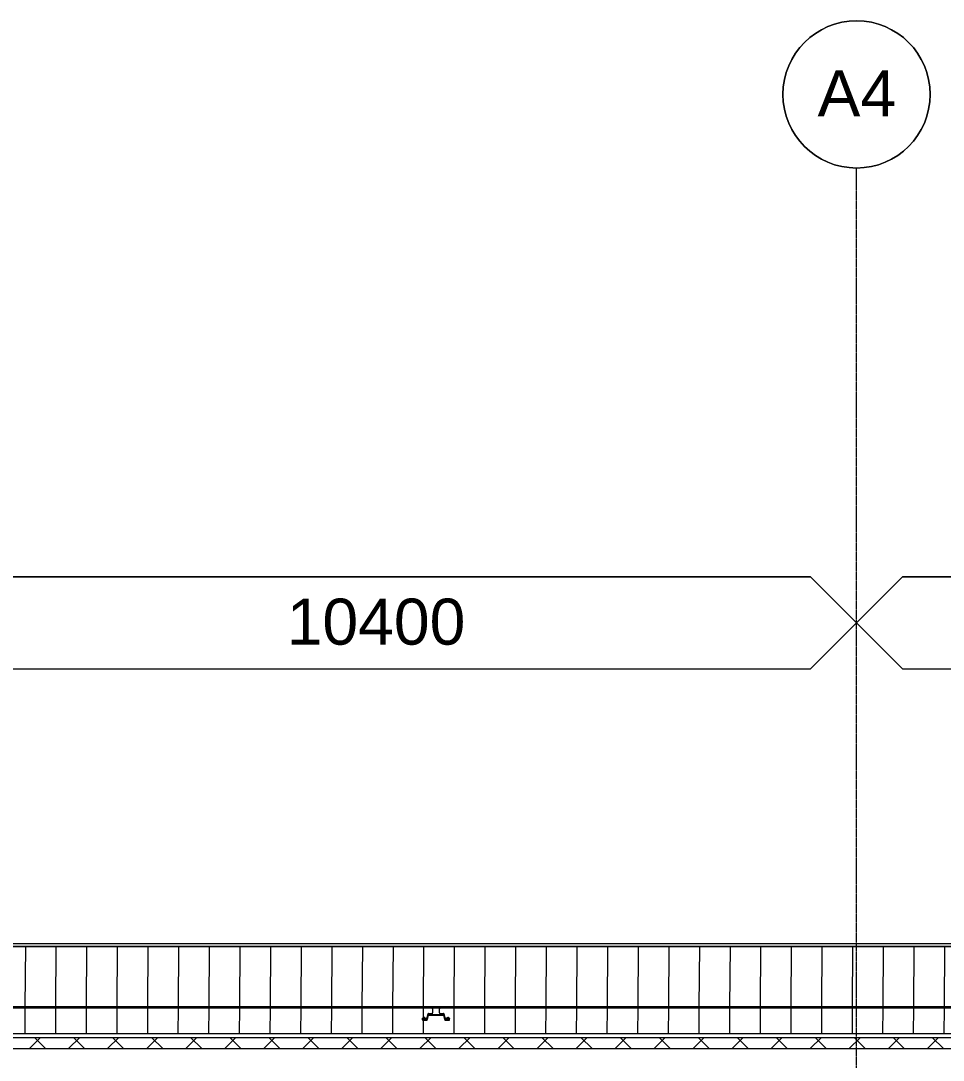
# Model space of a CAD drawing. Header units: millimetres. Extents: x 900982 to 1200730, y -305 to 27743.
# Drawn here: x 982440 to 992466, y 16446 to 27743 of the extents above; entities that cross this region are included whole.
import ezdxf

# ---------------------------------------------------------------- set-up
doc = ezdxf.new("R2010")
doc.units = ezdxf.units.MM
doc.linetypes.add('Grid Line', pattern=[21, 12, -3, 3, -3])
for name, color, linetype, lineweight in [('A-ANNO-NOTE', 131, 'Continuous', 5), ('A-DETL-GENF', 92, 'Continuous', 5), ('A-ROOF', 132, 'Continuous', 5), ('A-ROOF-PATT', 132, 'Continuous', 15), ('Q-SPCQ', 91, 'Continuous', 5), ('S-GRID', 1, 'Continuous', 5), ('S-GRID-IDEN', 1, 'Continuous', 5)]:
    doc.layers.add(name, color=color, linetype=linetype, lineweight=lineweight)
doc.styles.add('Arial', font='arial.ttf', dxfattribs={"height": 500})

# ---------------------------------------------------------------- blocks, each defined once
blk = doc.blocks.new('Static Line_Sayfa_Metal Deck_Pan Mount - Up to 15 _ pitch - Max 2 Users-1845519-SECTION - GRIDS 2A')
at = {"layer": 'Q-SPCQ'}
for p, q in [((1010152, 17025), (917358, 17025)), ((917358, 17017), (1010152, 17017)), ((986857, 16906), (986869, 16954)), ((986870, 16950), (986869, 16946)), ((986870, 16955), (986915, 16955)), ((986887, 17027), (986883, 17026)), ((986883, 17016), (986887, 17015)), ((987017, 17027), (986890, 17027)), ((986890, 17014), (987017, 17014)), ((986913, 17015), (986913, 17016)), ((986913, 17013), (986913, 17015)), ((986993, 17015), (986913, 17015)), ((986913, 17014), (986913, 17013)), ((986913, 16950), (986913, 16952)), ((986913, 16952), (986913, 16952)), ((986913, 16952), (986913, 16950)), ((986991, 16955), (987036, 16955)), ((986993, 17016), (986993, 17015)), ((986993, 17015), (986993, 17013)), ((986993, 17013), (986993, 17014)), ((986993, 16950), (986993, 16952)), ((986993, 16952), (986993, 16952)), ((986993, 16952), (986993, 16950)), ((987023, 17026), (987019, 17027)), ((987019, 17015), (987023, 17016)), ((987037, 16946), (987036, 16950)), ((987037, 16954), (987050, 16906)), ((986808, 16889), (986808, 16904)), ((986808, 16889), (986808, 16887)), ((986808, 16886), (986808, 16889)), ((986858, 16886), (986808, 16886)), ((986808, 16886), (986808, 16883)), ((986808, 16883), (986858, 16883)), ((986814, 16905), (986814, 16904)), ((986814, 16901), (986814, 16900)), ((986819, 16898), (986814, 16897)), ((986814, 16894), (986814, 16893)), ((986814, 16890), (986814, 16889)), ((986823, 16902), (986818, 16902)), ((986818, 16902), (986818, 16902)), ((986818, 16902), (986823, 16901)), ((986818, 16902), (986818, 16897)), ((986818, 16902), (986818, 16898)), ((986818, 16897), (986823, 16897)), ((986823, 16896), (986818, 16896)), ((986856, 16888), (986818, 16888)), ((986818, 16886), (986857, 16886)), ((986823, 16905), (986829, 16905)), ((986823, 16901), (986828, 16902)), ((986828, 16902), (986823, 16902)), ((986823, 16902), (986823, 16898)), ((986823, 16897), (986823, 16901)), ((986823, 16897), (986828, 16897)), ((986828, 16896), (986823, 16896)), ((986828, 16902), (986828, 16902)), ((986828, 16902), (986828, 16898)), ((986828, 16902), (986828, 16897)), ((986832, 16897), (986828, 16898)), ((986831, 16905), (986856, 16905)), ((986832, 16904), (986832, 16905)), ((986832, 16900), (986832, 16901)), ((986832, 16893), (986832, 16894)), ((986832, 16889), (986832, 16890)), ((986869, 16937), (986857, 16888)), ((986858, 16886), (986871, 16935)), ((986858, 16883), (986858, 16886)), ((987036, 16938), (986870, 16938)), ((986872, 16936), (987035, 16936)), ((986913, 16943), (986993, 16943)), ((987035, 16935), (987048, 16886)), ((987050, 16888), (987037, 16937)), ((987048, 16886), (987048, 16883)), ((987098, 16886), (987048, 16886)), ((987048, 16883), (987098, 16883)), ((987049, 16886), (987088, 16886)), ((987088, 16888), (987050, 16888)), ((987051, 16905), (987075, 16905)), ((987074, 16905), (987074, 16904)), ((987074, 16901), (987074, 16900)), ((987079, 16898), (987074, 16897)), ((987074, 16894), (987074, 16893)), ((987074, 16890), (987074, 16889)), ((987077, 16905), (987083, 16905)), ((987083, 16902), (987078, 16902)), ((987078, 16902), (987078, 16902)), ((987078, 16902), (987083, 16901)), ((987078, 16902), (987078, 16897)), ((987078, 16902), (987078, 16898)), ((987083, 16897), (987078, 16897)), ((987083, 16901), (987088, 16902)), ((987088, 16902), (987083, 16902)), ((987083, 16902), (987083, 16898)), ((987083, 16897), (987083, 16901)), ((987088, 16897), (987083, 16897)), ((987083, 16896), (987088, 16896)), ((987088, 16902), (987088, 16902)), ((987088, 16902), (987088, 16898)), ((987088, 16902), (987088, 16897)), ((987092, 16897), (987088, 16898)), ((987092, 16904), (987092, 16905)), ((987092, 16900), (987092, 16901)), ((987092, 16893), (987092, 16894)), ((987092, 16889), (987092, 16890)), ((987098, 16889), (987098, 16904)), ((987098, 16903), (987098, 16900)), ((987098, 16886), (987098, 16889)), ((987098, 16883), (987098, 16886))]:
    blk.add_line(p, q, dxfattribs=at)
at = {"layer": 'Q-SPCQ', "flags": 128}
for points in [[(986887, 17027), (986888, 17027), (986888, 17027), (986889, 17027), (986889, 17027), (986889, 17027), (986890, 17027)], [(986890, 17014), (986889, 17014), (986889, 17014), (986889, 17015), (986888, 17015), (986888, 17015), (986887, 17015)], [(987017, 17027), (987017, 17027), (987017, 17027), (987018, 17027), (987018, 17027), (987019, 17027), (987019, 17027)], [(987019, 17015), (987019, 17015), (987018, 17015), (987018, 17015), (987017, 17014), (987017, 17014), (987017, 17014)], [(986814, 16905), (986815, 16907), (986815, 16908), (986816, 16908), (986816, 16909), (986817, 16909), (986817, 16909), (986817, 16909), (986818, 16909), (986818, 16909), (986818, 16909), (986818, 16909), (986818, 16909), (986818, 16909), (986818, 16909), (986819, 16909), (986819, 16909), (986819, 16909), (986819, 16909), (986819, 16909), (986819, 16910), (986820, 16910), (986820, 16910), (986820, 16910), (986820, 16910), (986820, 16910), (986821, 16910), (986821, 16910), (986821, 16910), (986821, 16910), (986821, 16910), (986822, 16910), (986822, 16910), (986822, 16910), (986822, 16910), (986822, 16910), (986823, 16910), (986823, 16910), (986823, 16910), (986823, 16910), (986823, 16910)], [(986814, 16901), (986815, 16903), (986815, 16904), (986816, 16905), (986816, 16905), (986817, 16905), (986817, 16905), (986817, 16905), (986817, 16905), (986818, 16905), (986818, 16905), (986818, 16905), (986818, 16905), (986818, 16905), (986818, 16905), (986819, 16905), (986819, 16905), (986819, 16905), (986819, 16905), (986819, 16906), (986819, 16906), (986820, 16906), (986820, 16906), (986820, 16906), (986820, 16906), (986820, 16906), (986821, 16906), (986821, 16906), (986821, 16906), (986821, 16906), (986821, 16906), (986822, 16906), (986822, 16906), (986822, 16906), (986822, 16906), (986822, 16906), (986823, 16906), (986823, 16906), (986823, 16906), (986823, 16906), (986823, 16906)], [(986814, 16894), (986815, 16896), (986815, 16897), (986816, 16898), (986816, 16898), (986817, 16898), (986817, 16898), (986817, 16898), (986817, 16898), (986818, 16898), (986818, 16898), (986818, 16898), (986818, 16898), (986818, 16898), (986818, 16898), (986819, 16898), (986819, 16898), (986819, 16898), (986819, 16899), (986819, 16899), (986819, 16899), (986820, 16899), (986820, 16899), (986820, 16899), (986820, 16899), (986820, 16899), (986820, 16899), (986821, 16899), (986821, 16899), (986821, 16899), (986821, 16899), (986821, 16899), (986822, 16899), (986822, 16899), (986822, 16899), (986822, 16899), (986823, 16899), (986823, 16899), (986823, 16899), (986823, 16899), (986823, 16899)], [(986814, 16890), (986815, 16892), (986815, 16893), (986816, 16894), (986816, 16894), (986817, 16894), (986817, 16894), (986817, 16894), (986817, 16894), (986818, 16894), (986818, 16894), (986818, 16894), (986818, 16894), (986818, 16894), (986818, 16894), (986819, 16894), (986819, 16894), (986819, 16895), (986819, 16895), (986819, 16895), (986819, 16895), (986820, 16895), (986820, 16895), (986820, 16895), (986820, 16895), (986820, 16895), (986820, 16895), (986821, 16895), (986821, 16895), (986821, 16895), (986821, 16895), (986821, 16895), (986822, 16895), (986822, 16895), (986822, 16895), (986822, 16895), (986822, 16895), (986823, 16895), (986823, 16895), (986823, 16895), (986823, 16895)], [(986832, 16905), (986832, 16907), (986831, 16908), (986831, 16908), (986830, 16909), (986830, 16909), (986829, 16909), (986829, 16909), (986829, 16909), (986829, 16909), (986829, 16909), (986829, 16909), (986828, 16909), (986828, 16909), (986828, 16909), (986828, 16909), (986828, 16909), (986828, 16909), (986827, 16909), (986827, 16909), (986827, 16910), (986827, 16910), (986827, 16910), (986827, 16910), (986826, 16910), (986826, 16910), (986826, 16910), (986826, 16910), (986826, 16910), (986825, 16910), (986825, 16910), (986825, 16910), (986825, 16910), (986825, 16910), (986824, 16910), (986824, 16910), (986824, 16910), (986824, 16910), (986824, 16910), (986823, 16910), (986823, 16910)], [(986832, 16901), (986832, 16903), (986831, 16904), (986831, 16905), (986830, 16905), (986830, 16905), (986829, 16905), (986829, 16905), (986829, 16905), (986829, 16905), (986829, 16905), (986828, 16905), (986828, 16905), (986828, 16905), (986828, 16905), (986828, 16905), (986828, 16905), (986828, 16905), (986827, 16905), (986827, 16906), (986827, 16906), (986827, 16906), (986827, 16906), (986827, 16906), (986826, 16906), (986826, 16906), (986826, 16906), (986826, 16906), (986826, 16906), (986825, 16906), (986825, 16906), (986825, 16906), (986825, 16906), (986825, 16906), (986824, 16906), (986824, 16906), (986824, 16906), (986824, 16906), (986824, 16906), (986823, 16906), (986823, 16906)], [(986832, 16894), (986832, 16896), (986831, 16897), (986831, 16898), (986830, 16898), (986830, 16898), (986829, 16898), (986829, 16898), (986829, 16898), (986829, 16898), (986829, 16898), (986828, 16898), (986828, 16898), (986828, 16898), (986828, 16898), (986828, 16898), (986828, 16898), (986828, 16898), (986827, 16899), (986827, 16899), (986827, 16899), (986827, 16899), (986827, 16899), (986826, 16899), (986826, 16899), (986826, 16899), (986826, 16899), (986826, 16899), (986826, 16899), (986825, 16899), (986825, 16899), (986825, 16899), (986825, 16899), (986825, 16899), (986824, 16899), (986824, 16899), (986824, 16899), (986824, 16899), (986823, 16899), (986823, 16899), (986823, 16899)], [(986832, 16890), (986832, 16892), (986831, 16893), (986830, 16894), (986830, 16894), (986830, 16894), (986829, 16894), (986829, 16894), (986829, 16894), (986829, 16894), (986829, 16894), (986828, 16894), (986828, 16894), (986828, 16894), (986828, 16894), (986828, 16894), (986828, 16894), (986827, 16895), (986827, 16895), (986827, 16895), (986827, 16895), (986827, 16895), (986827, 16895), (986826, 16895), (986826, 16895), (986826, 16895), (986826, 16895), (986826, 16895), (986826, 16895), (986825, 16895), (986825, 16895), (986825, 16895), (986825, 16895), (986825, 16895), (986824, 16895), (986824, 16895), (986824, 16895), (986824, 16895), (986823, 16895), (986823, 16895), (986823, 16895)], [(987074, 16905), (987075, 16907), (987075, 16908), (987076, 16908), (987076, 16909), (987077, 16909), (987077, 16909), (987077, 16909), (987078, 16909), (987078, 16909), (987078, 16909), (987078, 16909), (987078, 16909), (987078, 16909), (987078, 16909), (987079, 16909), (987079, 16909), (987079, 16909), (987079, 16909), (987079, 16909), (987079, 16910), (987080, 16910), (987080, 16910), (987080, 16910), (987080, 16910), (987080, 16910), (987081, 16910), (987081, 16910), (987081, 16910), (987081, 16910), (987081, 16910), (987082, 16910), (987082, 16910), (987082, 16910), (987082, 16910), (987082, 16910), (987083, 16910), (987083, 16910), (987083, 16910), (987083, 16910), (987083, 16910)], [(987074, 16901), (987075, 16903), (987075, 16904), (987076, 16905), (987076, 16905), (987077, 16905), (987077, 16905), (987077, 16905), (987077, 16905), (987078, 16905), (987078, 16905), (987078, 16905), (987078, 16905), (987078, 16905), (987078, 16905), (987079, 16905), (987079, 16905), (987079, 16905), (987079, 16905), (987079, 16906), (987079, 16906), (987080, 16906), (987080, 16906), (987080, 16906), (987080, 16906), (987080, 16906), (987081, 16906), (987081, 16906), (987081, 16906), (987081, 16906), (987081, 16906), (987082, 16906), (987082, 16906), (987082, 16906), (987082, 16906), (987082, 16906), (987083, 16906), (987083, 16906), (987083, 16906), (987083, 16906), (987083, 16906)], [(987074, 16894), (987075, 16896), (987075, 16897), (987076, 16898), (987076, 16898), (987077, 16898), (987077, 16898), (987077, 16898), (987077, 16898), (987078, 16898), (987078, 16898), (987078, 16898), (987078, 16898), (987078, 16898), (987078, 16898), (987079, 16898), (987079, 16898), (987079, 16898), (987079, 16899), (987079, 16899), (987079, 16899), (987080, 16899), (987080, 16899), (987080, 16899), (987080, 16899), (987080, 16899), (987080, 16899), (987081, 16899), (987081, 16899), (987081, 16899), (987081, 16899), (987081, 16899), (987082, 16899), (987082, 16899), (987082, 16899), (987082, 16899), (987083, 16899), (987083, 16899), (987083, 16899), (987083, 16899), (987083, 16899)], [(987074, 16890), (987075, 16892), (987075, 16893), (987076, 16894), (987076, 16894), (987077, 16894), (987077, 16894), (987077, 16894), (987077, 16894), (987078, 16894), (987078, 16894), (987078, 16894), (987078, 16894), (987078, 16894), (987078, 16894), (987079, 16894), (987079, 16894), (987079, 16895), (987079, 16895), (987079, 16895), (987079, 16895), (987080, 16895), (987080, 16895), (987080, 16895), (987080, 16895), (987080, 16895), (987080, 16895), (987081, 16895), (987081, 16895), (987081, 16895), (987081, 16895), (987081, 16895), (987082, 16895), (987082, 16895), (987082, 16895), (987082, 16895), (987082, 16895), (987083, 16895), (987083, 16895), (987083, 16895), (987083, 16895)], [(987092, 16905), (987092, 16907), (987091, 16908), (987091, 16908), (987090, 16909), (987090, 16909), (987089, 16909), (987089, 16909), (987089, 16909), (987089, 16909), (987089, 16909), (987089, 16909), (987088, 16909), (987088, 16909), (987088, 16909), (987088, 16909), (987088, 16909), (987088, 16909), (987087, 16909), (987087, 16909), (987087, 16910), (987087, 16910), (987087, 16910), (987087, 16910), (987086, 16910), (987086, 16910), (987086, 16910), (987086, 16910), (987086, 16910), (987085, 16910), (987085, 16910), (987085, 16910), (987085, 16910), (987085, 16910), (987084, 16910), (987084, 16910), (987084, 16910), (987084, 16910), (987084, 16910), (987083, 16910), (987083, 16910)], [(987092, 16901), (987092, 16903), (987091, 16904), (987091, 16905), (987090, 16905), (987090, 16905), (987089, 16905), (987089, 16905), (987089, 16905), (987089, 16905), (987089, 16905), (987088, 16905), (987088, 16905), (987088, 16905), (987088, 16905), (987088, 16905), (987088, 16905), (987088, 16905), (987087, 16905), (987087, 16906), (987087, 16906), (987087, 16906), (987087, 16906), (987087, 16906), (987086, 16906), (987086, 16906), (987086, 16906), (987086, 16906), (987086, 16906), (987085, 16906), (987085, 16906), (987085, 16906), (987085, 16906), (987085, 16906), (987084, 16906), (987084, 16906), (987084, 16906), (987084, 16906), (987084, 16906), (987083, 16906), (987083, 16906)], [(987092, 16894), (987092, 16896), (987091, 16897), (987091, 16898), (987090, 16898), (987090, 16898), (987089, 16898), (987089, 16898), (987089, 16898), (987089, 16898), (987089, 16898), (987088, 16898), (987088, 16898), (987088, 16898), (987088, 16898), (987088, 16898), (987088, 16898), (987088, 16898), (987087, 16899), (987087, 16899), (987087, 16899), (987087, 16899), (987087, 16899), (987086, 16899), (987086, 16899), (987086, 16899), (987086, 16899), (987086, 16899), (987086, 16899), (987085, 16899), (987085, 16899), (987085, 16899), (987085, 16899), (987085, 16899), (987084, 16899), (987084, 16899), (987084, 16899), (987084, 16899), (987083, 16899), (987083, 16899), (987083, 16899)], [(987092, 16890), (987092, 16892), (987091, 16893), (987090, 16894), (987090, 16894), (987090, 16894), (987089, 16894), (987089, 16894), (987089, 16894), (987089, 16894), (987089, 16894), (987088, 16894), (987088, 16894), (987088, 16894), (987088, 16894), (987088, 16894), (987088, 16894), (987087, 16895), (987087, 16895), (987087, 16895), (987087, 16895), (987087, 16895), (987087, 16895), (987086, 16895), (987086, 16895), (987086, 16895), (987086, 16895), (987086, 16895), (987086, 16895), (987085, 16895), (987085, 16895), (987085, 16895), (987085, 16895), (987085, 16895), (987084, 16895), (987084, 16895), (987084, 16895), (987084, 16895), (987083, 16895), (987083, 16895), (987083, 16895)]]:
    blk.add_lwpolyline(points, dxfattribs=at)
at = {"layer": 'Q-SPCQ'}
for centre, major_axis, ratio, start_param, end_param in [((986870, 16954), (-1, 0.006), 0.996195, 4.938506, 6.03737), ((986883, 17021), (0, 5.22), 0.000553, 0.087266, 1.006623), ((986883, 17021), (0, 5.22), 0.000553, 1.193757, 2.079705), ((986883, 17021), (0, 5.22), 0.000553, 2.181662, 3.141462), ((986883, 17021), (0, 5.22), 0.000553, 3.141593, 3.228859), ((986850, 16983), (-70, 0.4), 0.996195, 3.429686, 3.60672), ((986850, 16982), (-70, 0.4), 0.996195, 2.689154, 3.60672), ((986850, 16983), (-70, 0.4), 0.996195, 2.689154, 2.918546), ((986913, 16950), (0, 7), 0.000553, 1.658063, 3.228859), ((987056, 16982), (-70, 0.4), 0.996195, 5.830747, 6.748313), ((987056, 16983), (-70, 0.4), 0.996195, 0.235736, 0.465127), ((987056, 16983), (-70, 0.4), 0.996195, 5.830747, 6.009742), ((986993, 16950), (0, 7), 0.000553, 1.658063, 3.228859), ((987023, 17021), (0, 5.22), 0.000553, 0.087266, 1.006623), ((987023, 17021), (0, 5.22), 0.000553, 1.194025, 2.079471), ((987023, 17021), (0, 5.22), 0.000553, 2.181662, 3.141593), ((987023, 17021), (0, 5.22), 0.000553, 3.141723, 3.228859), ((987036, 16954), (-1, 0.006), 0.996195, 3.400097, 4.718734), ((986818, 16904), (10, 0), 0.087156, 2.09384, 3.141038), ((986818, 16889), (10, 0), 0.087156, 3.141593, 4.711834), ((986818, 16887), (10, 0), 0.087156, 3.141593, 4.711834), ((986823, 16896), (11, 0), 0.087156, 1.570241, 3.664636), ((986823, 16904), (9, 0), 0.087156, 1.915454, 3.664636), ((986823, 16900), (9, 0), 0.087156, 1.915454, 4.711834), ((986823, 16893), (9, 0), 0.087156, 1.570241, 3.664636), ((986823, 16889), (9, 0), 0.087156, 1.915454, 4.711834), ((986823, 16904), (9, 0), 0.087156, 5.759031, 7.853427), ((986823, 16904), (9, 0), 0.087156, 4.711834, 5.576632), ((986823, 16900), (9, 0), 0.087156, 4.711834, 7.853427), ((986823, 16896), (11, 0), 0.087156, 5.759031, 7.853427), ((986823, 16893), (9, 0), 0.087156, 5.759031, 7.853427), ((986823, 16889), (9, 0), 0.087156, 4.711834, 7.509336), ((986856, 16906), (-1, 0.006), 0.996195, 1.577141, 2.895778), ((986856, 16889), (-1, 0.006), 0.996195, 1.577141, 2.895778), ((986857, 16887), (-1, 0.006), 0.996195, 1.577141, 2.895778), ((986870, 16937), (-1, 0.006), 0.996195, 4.718734, 6.03737), ((986872, 16935), (-1, 0.006), 0.996195, 4.718734, 6.03737), ((987035, 16935), (-1, 0.006), 0.996195, 3.400097, 4.718734), ((987036, 16937), (-1, 0.006), 0.996195, 3.400097, 4.498961), ((987049, 16887), (-1, 0.006), 0.996195, 0.258504, 1.577141), ((987051, 16906), (-1, 0.006), 0.996195, 0.258504, 1.577141), ((987050, 16889), (-1, 0.006), 0.996195, 0.258504, 1.577141), ((987083, 16896), (11, 0), 0.087156, 1.570241, 3.664636), ((987083, 16904), (9, 0), 0.087156, 1.571576, 3.664636), ((987083, 16900), (9, 0), 0.087156, 1.570241, 4.711834), ((987083, 16893), (9, 0), 0.087156, 1.915454, 3.664636), ((987083, 16889), (9, 0), 0.087156, 1.915454, 4.711834), ((987083, 16904), (9, 0), 0.087156, 3.838502, 4.711834), ((987083, 16904), (9, 0), 0.087156, 4.711834, 5.576632), ((987083, 16900), (9, 0), 0.087156, 4.711834, 7.853427), ((987083, 16896), (11, 0), 0.087156, 5.759031, 7.853427), ((987083, 16893), (9, 0), 0.087156, 5.759031, 7.853427), ((987083, 16893), (9, 0), 0.087156, 4.711834, 5.576632), ((987083, 16889), (9, 0), 0.087156, 4.711834, 7.853427), ((987083, 16904), (9, 0), 0.087156, 5.759031, 7.509336), ((987088, 16889), (10, 0), 0.087156, 4.711834, 6.28263), ((987088, 16887), (10, 0), 0.087156, 4.711834, 6.28263), ((987088, 16904), (10, 0), 0.087156, 0, 1.046642)]:
    blk.add_ellipse(centre, major_axis=major_axis, ratio=ratio, start_param=start_param, end_param=end_param, dxfattribs=at)
for points in [[(986818, 16898), (986818, 16898), (986818, 16897), (986818, 16897), (986818, 16897)], [(986823, 16898), (986822, 16898), (986821, 16898), (986819, 16898), (986818, 16898)], [(986818, 16897), (986819, 16897), (986821, 16897), (986822, 16897), (986823, 16897)], [(986828, 16898), (986827, 16898), (986826, 16898), (986824, 16898), (986823, 16898)], [(986823, 16897), (986824, 16897), (986826, 16897), (986827, 16897), (986828, 16897)], [(986828, 16897), (986828, 16897), (986828, 16897), (986828, 16898), (986828, 16898)], [(987078, 16897), (987078, 16897), (987078, 16897), (987078, 16898), (987078, 16898)], [(987078, 16898), (987079, 16898), (987081, 16898), (987082, 16898), (987083, 16898)], [(987083, 16897), (987082, 16897), (987081, 16897), (987079, 16897), (987078, 16897)], [(987083, 16898), (987084, 16898), (987086, 16898), (987087, 16898), (987088, 16898)], [(987088, 16897), (987087, 16897), (987086, 16897), (987084, 16897), (987083, 16897)], [(987088, 16898), (987088, 16898), (987088, 16897), (987088, 16897), (987088, 16897)]]:
    blk.add_open_spline(points, degree=3, dxfattribs=at)
blk = doc.blocks.new('Ridge Capping - Ridge Capping-1882401-SECTION - GRIDS 2A')
at = {"layer": 'A-ROOF'}
for p, q in [((910524, 17685), (1021761, 17685)), ((910524, 17681), (1021761, 17681)), ((1021761, 17711), (910525, 17711))]:
    blk.add_line(p, q, dxfattribs=at)
blk = doc.blocks.new('Dimension - Grids _2D_ - 1-200-1905187-SECTION - GRIDS 2A')
at = {"layer": 'A-DETL-GENF'}
for p, q in [((971224, 21700), (970724, 21200)), ((970724, 21200), (971224, 21700)), ((980624, 21700), (971224, 21700)), ((971224, 21700), (980624, 21700)), ((981124, 21200), (980624, 21700)), ((981124, 21200), (980624, 21700)), ((970724, 21200), (971224, 20700)), ((970724, 21200), (971224, 20700)), ((980624, 20700), (981124, 21200)), ((981124, 21200), (980624, 20700)), ((971224, 20700), (980624, 20700)), ((971224, 20700), (980624, 20700))]:
    blk.add_line(p, q, dxfattribs=at)
blk = doc.blocks.new('Grid - A1-203820-SECTION - GRIDS 2A')
at = {"layer": 'S-GRID-IDEN'}
blk.add_circle((1012324, 26943), 800, dxfattribs=at)
for start, end in [(0, 180), (180, 360)]:
    blk.add_arc((1012324, 26943), 800, start, end, dxfattribs=at)

msp = doc.modelspace()

# ---------------------------------------------------------------- hatches: boundary and pattern name
at = {"layer": 'A-ROOF-PATT', "lineweight": 5}
h = msp.add_hatch(dxfattribs=at)
h.set_pattern_fill('FP_3', color=256, style=0, pattern_type=2)
h.set_pattern_definition([(89.638, (-19.27, 413459.42), (-332.99965, -0.00109), [])])
h.paths.add_polyline_path([(1013396, 17007), (1013396, 17008), (1013387, 17008)])
h.paths.add_polyline_path([(1013259, 17008), (1013259, 17007), (1013256, 17008)])
h.paths.add_polyline_path([(914851, 17009), (914851, 17010), (914842, 17010)])
h.paths.add_polyline_path([(914714, 17010), (914714, 17008), (914710, 17009)])
h.paths.add_polyline_path([(913943, 17006), (913943, 17007), (913933, 17007)])
h.paths.add_polyline_path([(911612, 17018), (911608, 17009), (911607, 17019), (911610, 17019)])
h.paths.add_polyline_path([(911616, 17017), (911610, 17009), (911613, 17018)])
h.paths.add_polyline_path([(911619, 17014), (911614, 17012), (911616, 17017)])
h.paths.add_polyline_path([(913562, 17011), (913562, 17012), (913565, 17011)])
h.paths.add_polyline_path([(915662, 17018), (915662, 17019), (915667, 17019)])
h.paths.add_polyline_path([(916201, 17020), (916211, 17021), (916206, 17020)])
h.paths.add_polyline_path([(916649, 17022), (916649, 17023), (916653, 17022)])
h.paths.add_polyline_path([(1012107, 17017), (1012107, 17018), (1012108, 17017)])
h.paths.add_polyline_path([(1014207, 17010), (1014207, 17012), (1014211, 17011)])
h.paths.add_polyline_path([(1014746, 17009), (1014756, 17010), (1014750, 17009)])
h.paths.add_polyline_path([(1015891, 17014), (1015900, 17005), (1015898, 17003), (1015903, 17001), (1015900, 16998), (1015898, 16997), (1015903, 16994), (1015909, 16997), (1015911, 17002), (1015910, 17016), (1015905, 17009), (1015903, 17009), (1015902, 17009), (1015899, 17009), (1015898, 17007), (1015894, 17011)])
h.paths.add_polyline_path([(1016227, 16735), (1016227, 16879), (1016097, 16879), (1016097, 16882), (1015965, 16882), (1015965, 16879), (1015937, 16879), (1015937, 16882), (1015805, 16882), (1015805, 16879), (1015675, 16879), (1015675, 16953), (1015886, 16954), (1015885, 16999), (1015821, 16999), (1015631, 16999), (1015404, 17000), (1015373, 17000), (1014892, 17002), (1014802, 17002), (1013949, 17006), (1013881, 17005), (1013836, 17005), (1013289, 17007), (1013288, 17008), (1013227, 17007), (1013140, 17008), (1013079, 17007), (1010221, 17017), (1010221, 17016), (1010191, 17014), (1010186, 16998), (1010184, 16982), (1010186, 16967), (1010191, 16955), (1010234, 16955), (1010233, 16936), (1010068, 16938), (1010069, 16955), (1010113, 16955), (1010117, 16967), (1010119, 16982), (1010117, 16998), (1010111, 17014), (1010081, 17016), (1010081, 17017), (1004415, 17016), (1004415, 17014), (1004392, 17014), (1004386, 16998), (1004385, 16982), (1004386, 16967), (1004392, 16955), (1004435, 16955), (1004433, 16936), (1004269, 16938), (1004269, 16955), (1004314, 16955), (1004317, 16967), (1004319, 16982), (1004317, 16998), (1004312, 17014), (1004282, 17016), (1004282, 17017), (998616, 17016), (998616, 17014), (998592, 17014), (998587, 16998), (998585, 16982), (998587, 16967), (998592, 16955), (998635, 16955), (998634, 16936), (998469, 16938), (998469, 16955), (998514, 16955), (998518, 16967), (998520, 16982), (998518, 16998), (998512, 17014), (998482, 17016), (998482, 17017), (992816, 17016), (992816, 17014), (992793, 17014), (992787, 16998), (992786, 16982), (992787, 16967), (992793, 16955), (992836, 16955), (992834, 16936), (992670, 16938), (992670, 16955), (992714, 16955), (992718, 16967), (992720, 16982), (992718, 16998), (992713, 17014), (992683, 17016), (992683, 17017), (987017, 17016), (987017, 17014), (986993, 17014), (986988, 16998), (986986, 16982), (986988, 16967), (986993, 16955), (987036, 16955), (987035, 16936), (986870, 16938), (986870, 16955), (986915, 16955), (986919, 16967), (986920, 16982), (986916, 17005), (986913, 17014), (986883, 17016), (986883, 17017), (981217, 17016), (981217, 17014), (981194, 17014), (981188, 16998), (981186, 16982), (981188, 16967), (981194, 16955), (981237, 16955), (981235, 16936), (981071, 16938), (981071, 16955), (981115, 16955), (981119, 16967), (981121, 16982), (981119, 16998), (981114, 17014), (981084, 17016), (981084, 17017), (975417, 17016), (975417, 17014), (975394, 17014), (975389, 16998), (975387, 16982), (975389, 16967), (975394, 16955), (975437, 16955), (975435, 16936), (975271, 16938), (975271, 16955), (975316, 16955), (975319, 16967), (975321, 16982), (975319, 16998), (975314, 17014), (975284, 17016), (975284, 17017), (969618, 17016), (969618, 17014), (969595, 17014), (969589, 16998), (969587, 16982), (969589, 16967), (969595, 16955), (969638, 16955), (969636, 16936), (969472, 16938), (969472, 16955), (969516, 16955), (969520, 16967), (969522, 16982), (969520, 16998), (969515, 17014), (969485, 17016), (969485, 17017), (963818, 17016), (963817, 17014), (963795, 17014), (963790, 16998), (963788, 16982), (963790, 16967), (963795, 16955), (963838, 16955), (963836, 16936), (963672, 16938), (963672, 16955), (963717, 16955), (963720, 16967), (963722, 16982), (963720, 16998), (963715, 17014), (963685, 17016), (963685, 17017), (958019, 17016), (958019, 17014), (957995, 17014), (957990, 16998), (957988, 16982), (957990, 16967), (957995, 16955), (958038, 16955), (958037, 16936), (957873, 16938), (957873, 16955), (957917, 16955), (957921, 16967), (957923, 16982), (957921, 16998), (957915, 17014), (957885, 17016), (957885, 17017), (952219, 17016), (952219, 17014), (952196, 17014), (952190, 16998), (952189, 16982), (952190, 16967), (952196, 16955), (952239, 16955), (952237, 16936), (952073, 16938), (952073, 16955), (952118, 16955), (952121, 16967), (952123, 16982), (952121, 16998), (952116, 17014), (952086, 17016), (952086, 17017), (946420, 17016), (946420, 17014), (946396, 17014), (946391, 16998), (946389, 16982), (946391, 16967), (946396, 16955), (946439, 16955), (946438, 16936), (946273, 16938), (946274, 16955), (946318, 16955), (946322, 16967), (946324, 16982), (946322, 16998), (946316, 17014), (946286, 17016), (946286, 17017), (940620, 17016), (940620, 17014), (940597, 17014), (940590, 16987), (940590, 16977), (940591, 16967), (940597, 16955), (940640, 16955), (940638, 16936), (940474, 16938), (940474, 16955), (940518, 16955), (940522, 16967), (940524, 16982), (940522, 16998), (940517, 17014), (940487, 17016), (940487, 17017), (934821, 17016), (934821, 17014), (934797, 17014), (934792, 16998), (934790, 16982), (934792, 16967), (934797, 16955), (934840, 16955), (934839, 16936), (934674, 16938), (934674, 16955), (934720, 16957), (934723, 16967), (934724, 16982), (934720, 17007), (934717, 17014), (934687, 17016), (934687, 17017), (929021, 17016), (929021, 17014), (928998, 17014), (928992, 16998), (928990, 16982), (928992, 16967), (928998, 16955), (929041, 16955), (929039, 16936), (928875, 16938), (928875, 16955), (928919, 16955), (928923, 16967), (928925, 16982), (928923, 16998), (928918, 17014), (928888, 17016), (928888, 17017), (923222, 17016), (923222, 17014), (923198, 17014), (923193, 16998), (923191, 16982), (923193, 16967), (923198, 16955), (923241, 16955), (923239, 16936), (923075, 16938), (923075, 16955), (923120, 16955), (923124, 16967), (923125, 16982), (923124, 16998), (923118, 17014), (923088, 17016), (923088, 17017), (917422, 17016), (917422, 17014), (917399, 17014), (917393, 16998), (917391, 16982), (917393, 16967), (917399, 16955), (917442, 16955), (917440, 16936), (917276, 16938), (917276, 16955), (917320, 16955), (917324, 16967), (917326, 16982), (917324, 16998), (917319, 17014), (917289, 17016), (917289, 17017), (917089, 17016), (916865, 17015), (916842, 17015), (916819, 17016), (916685, 17015), (916662, 17015), (915494, 17011), (913999, 17007), (913988, 17006), (913909, 17006), (913876, 17006), (913205, 17003), (912990, 17004), (912961, 17003), (912550, 17001), (912494, 17001), (912315, 17002), (912309, 17001), (912292, 17001), (912258, 17000), (911624, 16998), (911624, 16953), (911835, 16953), (911835, 16879), (911705, 16879), (911705, 16882), (911573, 16882), (911573, 16879), (911545, 16879), (911545, 16882), (911413, 16882), (911413, 16879), (911283, 16879), (911283, 16953), (911494, 16954), (911494, 16956), (911504, 16972), (911599, 17017), (911601, 16997), (911607, 16994), (911612, 16997), (911619, 17000), (911607, 17003), (911610, 17005), (911614, 17007), (911620, 17012), (911625, 17006), (911651, 17006), (911685, 17006), (911805, 17006), (912021, 17007), (912189, 17008), (916691, 17022), (916740, 17023), (916808, 17023), (916932, 17024), (917295, 17027), (917295, 17027), (917422, 17027), (917422, 17026), (923222, 17027), (923222, 17026), (928894, 17027), (928894, 17027), (929028, 17026), (929028, 17025), (934694, 17027), (934694, 17027), (934821, 17027), (934821, 17026), (940620, 17027), (940620, 17026), (946293, 17027), (946293, 17027), (946426, 17027), (946426, 17025), (952092, 17027), (952092, 17027), (952226, 17027), (952226, 17025), (957892, 17027), (957892, 17027), (958025, 17027), (958025, 17025), (963692, 17027), (963692, 17027), (963825, 17027), (963825, 17025), (969491, 17027), (969491, 17027), (969618, 17027), (969618, 17026), (975417, 17027), (975417, 17026), (987017, 17027), (987017, 17026), (992816, 17027), (992816, 17026), (998489, 17027), (998489, 17027), (998622, 17027), (998622, 17025), (1004288, 17027), (1004288, 17027), (1004422, 17026), (1004422, 17025), (1010088, 17027), (1010088, 17027), (1010215, 17027), (1010215, 17026), (1010241, 17024), (1010350, 17024), (1010566, 17023), (1010734, 17023), (1015095, 17008), (1015130, 17009), (1015887, 17006), (1015891, 17014), (1015900, 17019), (1015909, 17018), (1015912, 17017), (1016009, 16969), (1016016, 16953), (1016227, 16953), (1016227, 16882)])
h.paths.add_polyline_path([(910465, 16730), (1022093, 16735), (1022093, 16753), (1021788, 16758), (1021771, 16753), (1021761, 16753), (1021761, 17681), (910524, 17681), (910524, 17705), (910472, 16833)])
h.paths.add_polyline_path([(1010271, 16883), (1010246, 16883), (1010246, 16888), (1010235, 16937), (1010235, 16954), (1010249, 16905), (1010274, 16905), (1010273, 16908), (1010286, 16908), (1010290, 16907), (1010290, 16905), (1010296, 16902), (1010296, 16883)])
h.paths.add_polyline_path([(1010021, 16906), (1010021, 16905), (1010024, 16906)])
h.paths.add_polyline_path([(1010056, 16883), (1010006, 16883), (1010006, 16904), (1010014, 16905), (1010016, 16908), (1010054, 16904), (1010056, 16911), (1010068, 16954), (1010068, 16929), (1010056, 16886)])
h.paths.add_polyline_path([(992623, 16906), (992623, 16905), (992625, 16906)])
h.paths.add_polyline_path([(992658, 16883), (992608, 16883), (992608, 16904), (992615, 16905), (992615, 16908), (992656, 16904), (992658, 16911), (992669, 16954), (992669, 16929), (992658, 16886)])
h.paths.add_polyline_path([(986823, 16906), (986823, 16905), (986826, 16906)])
h.paths.add_polyline_path([(986858, 16883), (986808, 16883), (986808, 16904), (986815, 16905), (986815, 16908), (986856, 16904), (986858, 16911), (986869, 16954), (986869, 16929), (986858, 16886)])
h.paths.add_polyline_path([(998422, 16906), (998422, 16905), (998425, 16906)])
h.paths.add_polyline_path([(998407, 16883), (998407, 16904), (998415, 16905), (998415, 16908), (998455, 16904), (998457, 16911), (998469, 16954), (998469, 16929), (998457, 16883)])
h.paths.add_polyline_path([(998647, 16883), (998647, 16888), (998636, 16937), (998636, 16954), (998650, 16905), (998675, 16905), (998674, 16908), (998682, 16907), (998690, 16907), (998690, 16905), (998697, 16902), (998697, 16883)])
h.paths.add_polyline_path([(1004447, 16883), (1004446, 16888), (1004436, 16937), (1004436, 16954), (1004449, 16905), (1004474, 16905), (1004474, 16908), (1004482, 16907), (1004490, 16907), (1004490, 16905), (1004497, 16902), (1004497, 16883)])
h.paths.add_polyline_path([(992848, 16883), (992847, 16888), (992837, 16937), (992837, 16954), (992850, 16905), (992875, 16905), (992875, 16908), (992883, 16907), (992891, 16907), (992891, 16905), (992898, 16902), (992898, 16883)])
h.paths.add_polyline_path([(1004222, 16906), (1004222, 16905), (1004224, 16906)])
h.paths.add_polyline_path([(1004207, 16883), (1004207, 16904), (1004214, 16905), (1004214, 16908), (1004255, 16904), (1004257, 16911), (1004268, 16954), (1004268, 16929), (1004257, 16883)])
h.paths.add_polyline_path([(981024, 16906), (981024, 16905), (981026, 16906)])
h.paths.add_polyline_path([(981046, 16883), (981009, 16883), (981009, 16904), (981016, 16905), (981016, 16908), (981056, 16904), (981059, 16911), (981070, 16954), (981070, 16929), (981059, 16883)])
h.paths.add_polyline_path([(969425, 16906), (969425, 16905), (969427, 16906)])
h.paths.add_polyline_path([(969432, 16883), (969410, 16883), (969410, 16904), (969417, 16905), (969417, 16908), (969457, 16904), (969460, 16911), (969471, 16954), (969471, 16929), (969460, 16883)])
h.paths.add_polyline_path([(981299, 16883), (981249, 16883), (981248, 16888), (981237, 16937), (981238, 16954), (981251, 16905), (981276, 16905), (981276, 16908), (981284, 16907), (981292, 16907), (981292, 16905), (981299, 16902), (981299, 16886)])
h.paths.add_polyline_path([(975449, 16883), (975448, 16888), (975438, 16937), (975438, 16954), (975452, 16905), (975476, 16905), (975476, 16908), (975484, 16907), (975492, 16907), (975492, 16905), (975499, 16902), (975499, 16883)])
h.paths.add_polyline_path([(987048, 16883), (987047, 16888), (987037, 16937), (987037, 16954), (987051, 16905), (987075, 16905), (987075, 16908), (987083, 16907), (987091, 16907), (987091, 16905), (987098, 16902), (987098, 16883)])
h.paths.add_polyline_path([(975224, 16906), (975224, 16905), (975226, 16906)])
h.paths.add_polyline_path([(975209, 16883), (975209, 16904), (975216, 16905), (975216, 16908), (975257, 16904), (975259, 16911), (975270, 16954), (975270, 16929), (975259, 16883)])
h.paths.add_polyline_path([(957826, 16906), (957826, 16905), (957828, 16906)])
h.paths.add_polyline_path([(957810, 16883), (957811, 16904), (957818, 16905), (957819, 16908), (957858, 16904), (957861, 16911), (957872, 16954), (957872, 16929), (957860, 16883), (957819, 16883)])
h.paths.add_polyline_path([(963625, 16906), (963625, 16905), (963627, 16906)])
h.paths.add_polyline_path([(963660, 16883), (963610, 16883), (963610, 16904), (963617, 16905), (963617, 16908), (963658, 16904), (963660, 16911), (963671, 16954), (963671, 16929), (963660, 16886)])
h.paths.add_polyline_path([(969700, 16883), (969650, 16883), (969649, 16888), (969638, 16937), (969638, 16954), (969652, 16905), (969677, 16905), (969677, 16908), (969688, 16907), (969693, 16907), (969693, 16905), (969700, 16902), (969700, 16886)])
h.paths.add_polyline_path([(952026, 16906), (952026, 16905), (952028, 16906)])
h.paths.add_polyline_path([(952011, 16883), (952011, 16904), (952018, 16905), (952018, 16908), (952059, 16904), (952061, 16911), (952072, 16954), (952072, 16929), (952061, 16883)])
h.paths.add_polyline_path([(958050, 16883), (958050, 16888), (958039, 16937), (958039, 16954), (958053, 16905), (958078, 16905), (958077, 16908), (958086, 16907), (958094, 16907), (958094, 16905), (958101, 16902), (958100, 16883)])
h.paths.add_polyline_path([(963850, 16883), (963849, 16888), (963839, 16937), (963839, 16954), (963852, 16905), (963877, 16905), (963877, 16908), (963885, 16907), (963893, 16907), (963893, 16905), (963900, 16902), (963900, 16883)])
h.paths.add_polyline_path([(940652, 16883), (940651, 16888), (940641, 16937), (940641, 16954), (940654, 16905), (940679, 16905), (940679, 16908), (940687, 16907), (940695, 16907), (940695, 16905), (940702, 16902), (940702, 16883)])
h.paths.add_polyline_path([(946451, 16883), (946451, 16888), (946440, 16937), (946440, 16954), (946454, 16905), (946479, 16905), (946478, 16908), (946486, 16907), (946494, 16907), (946495, 16905), (946501, 16902), (946501, 16883), (946461, 16883)])
h.paths.add_polyline_path([(946226, 16906), (946226, 16905), (946229, 16906)])
h.paths.add_polyline_path([(946261, 16883), (946211, 16883), (946211, 16904), (946219, 16905), (946219, 16908), (946259, 16904), (946261, 16911), (946273, 16954), (946273, 16929), (946261, 16886)])
h.paths.add_polyline_path([(952301, 16883), (952251, 16883), (952250, 16888), (952240, 16937), (952240, 16954), (952253, 16905), (952278, 16905), (952278, 16908), (952286, 16907), (952294, 16907), (952294, 16905), (952301, 16902), (952301, 16886)])
h.paths.add_polyline_path([(934627, 16906), (934627, 16905), (934630, 16906)])
h.paths.add_polyline_path([(934612, 16883), (934612, 16904), (934619, 16905), (934620, 16908), (934660, 16904), (934662, 16911), (934673, 16954), (934673, 16929), (934662, 16883)])
h.paths.add_polyline_path([(940427, 16906), (940427, 16905), (940429, 16906)])
h.paths.add_polyline_path([(940412, 16883), (940412, 16904), (940419, 16905), (940419, 16908), (940460, 16904), (940462, 16911), (940473, 16954), (940473, 16929), (940462, 16883)])
h.paths.add_polyline_path([(923253, 16883), (923252, 16888), (923242, 16937), (923242, 16954), (923256, 16905), (923280, 16905), (923280, 16908), (923288, 16907), (923296, 16907), (923296, 16905), (923303, 16902), (923303, 16883)])
h.paths.add_polyline_path([(934852, 16883), (934851, 16888), (934841, 16937), (934841, 16954), (934855, 16905), (934879, 16905), (934879, 16908), (934887, 16907), (934895, 16907), (934895, 16905), (934902, 16902), (934902, 16883)])
h.paths.add_polyline_path([(929053, 16883), (929052, 16888), (929042, 16937), (929042, 16954), (929055, 16905), (929080, 16905), (929080, 16908), (929088, 16907), (929096, 16907), (929096, 16905), (929103, 16902), (929103, 16883)])
h.paths.add_polyline_path([(928828, 16906), (928828, 16905), (928830, 16906)])
h.paths.add_polyline_path([(928813, 16883), (928813, 16904), (928820, 16905), (928820, 16908), (928860, 16904), (928863, 16911), (928874, 16954), (928874, 16929), (928863, 16883), (928849, 16883)])
h.paths.add_polyline_path([(923028, 16906), (923028, 16905), (923031, 16906)])
h.paths.add_polyline_path([(923063, 16883), (923013, 16883), (923013, 16904), (923020, 16905), (923020, 16908), (923061, 16904), (923063, 16911), (923074, 16954), (923074, 16929), (923063, 16886)])
h.paths.add_polyline_path([(917229, 16906), (917229, 16905), (917231, 16906)])
h.paths.add_polyline_path([(917264, 16883), (917214, 16883), (917214, 16904), (917221, 16905), (917221, 16908), (917261, 16904), (917264, 16911), (917275, 16954), (917275, 16929), (917264, 16886)])
h.paths.add_polyline_path([(917504, 16883), (917454, 16883), (917453, 16888), (917442, 16937), (917443, 16954), (917456, 16905), (917481, 16905), (917481, 16908), (917489, 16907), (917497, 16907), (917497, 16905), (917504, 16902), (917504, 16886)])
h.paths.add_polyline_path([(911605, 17009), (911600, 17018), (911603, 17019), (911605, 17009)])
h.paths.add_polyline_path([(911607, 17009), (911605, 17019), (911607, 17019)])
h.paths.add_polyline_path([(1012487, 17010), (1012487, 17011), (1012478, 17011)])
h = msp.add_hatch(dxfattribs=at)
h.set_pattern_fill('FP_2', color=256, angle=225, style=0, pattern_type=2)
h.set_pattern_definition([(45.003, (1021442.92, 8812.7), (-212.14314, 212.1209), []), (135.003, (1021442.92, 8812.7), (-212.1209, -212.14314), [])])
h.paths.add_polyline_path([(910465, 16569), (1022093, 16575), (1022093, 16695), (910465, 16690), (910465, 16684)])

# ---------------------------------------------------------------- linework, layer by layer
at = {"layer": 'A-ROOF', "lineweight": 15}
msp.add_line((1022093, 16735), (910465, 16730), dxfattribs=at)
at = {"layer": 'A-ROOF'}
for p, q in [((910465, 16690), (1022093, 16695)), ((910465, 16569), (1022093, 16575))]:
    msp.add_line(p, q, dxfattribs=at)
at = {"layer": 'S-GRID', "linetype": 'Grid Line'}
msp.add_line((991524, -305), (991524, 26143), dxfattribs=at)

# ---------------------------------------------------------------- block references
at = {"layer": 'A-DETL-GENF'}
for p in [(10400, 0), (20800, 0)]:
    msp.add_blockref('Dimension - Grids _2D_ - 1-200-1905187-SECTION - GRIDS 2A', p, dxfattribs=at)
at = {"layer": 'A-ROOF'}
msp.add_blockref('Ridge Capping - Ridge Capping-1882401-SECTION - GRIDS 2A', (0, 0), dxfattribs=at)
at = {"layer": 'Q-SPCQ'}
msp.add_blockref('Static Line_Sayfa_Metal Deck_Pan Mount - Up to 15 _ pitch - Max 2 Users-1845519-SECTION - GRIDS 2A', (0, 0), dxfattribs=at)
at = {"layer": 'S-GRID-IDEN'}
msp.add_blockref('Grid - A1-203820-SECTION - GRIDS 2A', (-20800, 0), dxfattribs=at)

# ---------------------------------------------------------------- texts
at = {"layer": 'A-ANNO-NOTE', "insert": (985330, 21463), "char_height": 500, "width": 2324.89, "attachment_point": 1, "style": 'Arial'}
msp.add_mtext('10400', dxfattribs=at)
at = {"layer": 'S-GRID-IDEN', "insert": (991100, 27204), "char_height": 500, "width": 1026.16, "attachment_point": 1, "style": 'Arial'}
msp.add_mtext('A4', dxfattribs=at)

doc.saveas('drawing.dxf')
